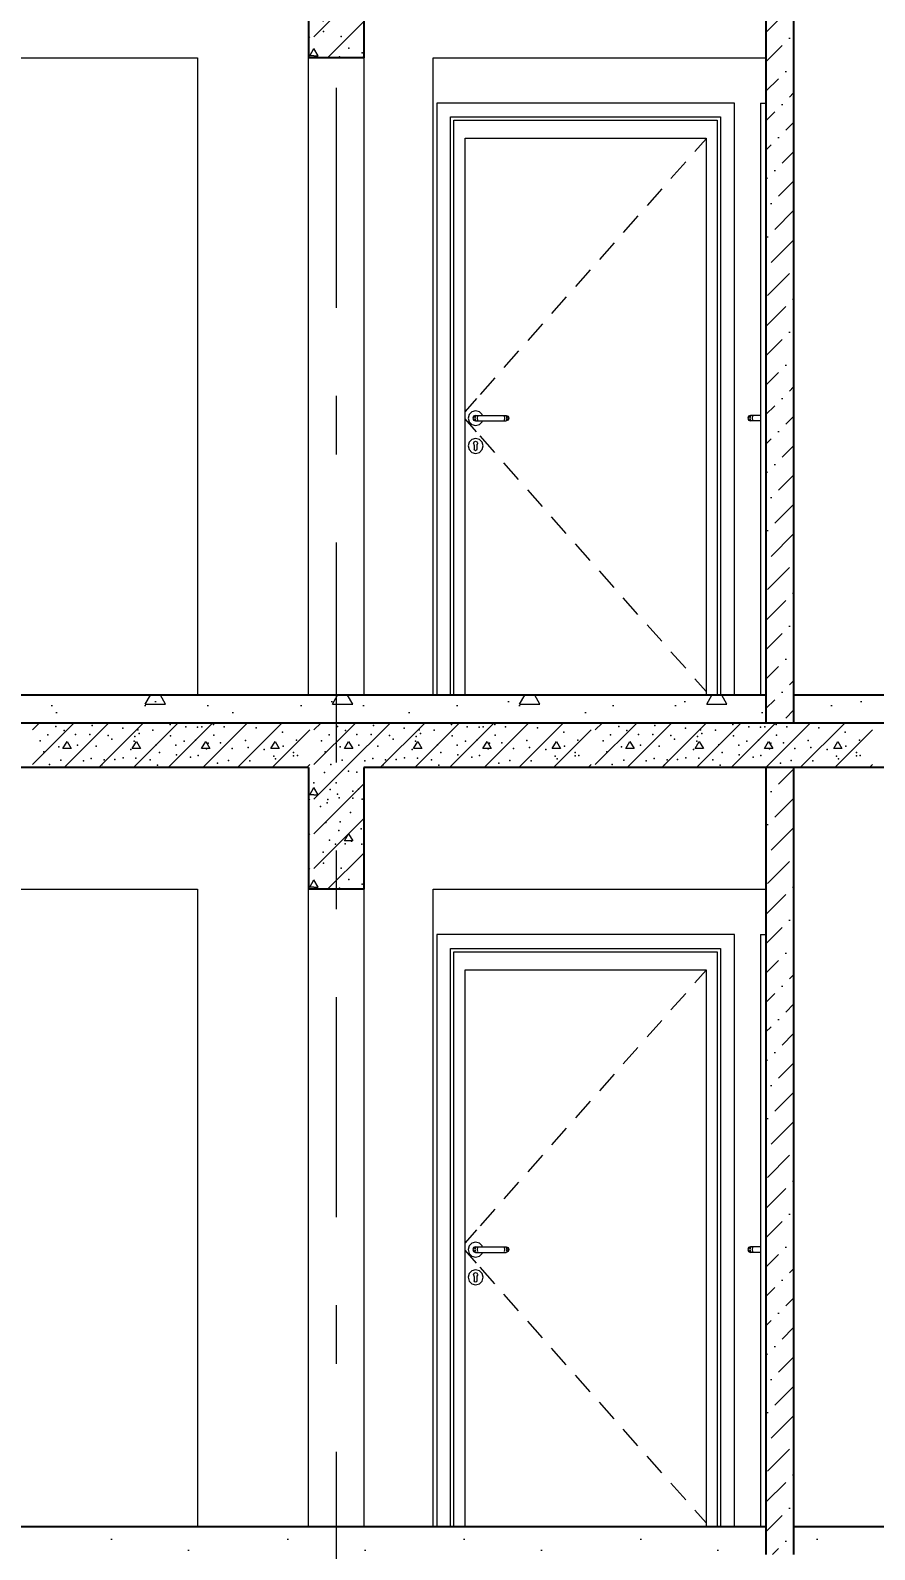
# Model space of a CAD drawing. Header units: millimetres. Extents: x 18162 to 7085488, y 72188 to 247925.
# Drawn here: x 4262510 to 4265555, y 125670 to 131152 of the extents above; entities that cross this region are included whole.
import ezdxf
from ezdxf.enums import TextEntityAlignment as Align

# ---------------------------------------------------------------- set-up
doc = ezdxf.new("R2010")
doc.units = ezdxf.units.MM
doc.header["$MEASUREMENT"] = 0
doc.linetypes.add('Double Dashed', pattern=[1093.611073, 529.166651, -211.666656, 141.111112, -211.666656])
for name, color, linetype in [('Archicad Doors', 7, 'Continuous'), ('Structural - Bearing', 7, 'Continuous'), ('Structural - Grid', 7, 'Continuous')]:
    doc.layers.add(name, color=color, linetype=linetype)
doc.styles.add('GENERATED_STYLE_3', font='', dxfattribs={"width": 0.8})
doc.styles.get('GENERATED_STYLE_3').set_extended_font_data('ISOCPEUR MON')
doc.dimstyles.new('GENERATED_STYLE__12', dxfattribs={"dimtxt": 330.000007, "dimasz": 171, "dimexe": 0.18, "dimexo": 150, "dimgap": 0, "dimtad": 1, "dimdec": 0, "dimzin": 0, "dimdsep": 46, "dimtxsty": 'GENERATED_STYLE_3', "dimblk": 'ARROWHEAD_2', "dimblk1": 'ARROWHEAD_2', "dimblk2": 'ARROWHEAD_2', "dimcen": 0.09, "dimclrd": 13, "dimclre": 13, "dimclrt": 13, "dimadec": 0, "dimazin": 0, "dimtfac": 1, "dimtdec": 4, "dimtmove": 0, "dimatfit": 3, "dimfxl": 1, "dimtolj": 1, "dimtzin": 0, "dimarcsym": 0})
pattern_1 = [(45, (4294986.58, 104752.7), (-106.066, 106.066), [112.5, -37.5, 0, -37.5]), (45, (4294999.84, 104872.03), (-106.066, 106.066), [112.5, -37.5, 0, -37.5])]
pattern_2 = [(0, (4294986.6, 104752.7), (0, 1169.134), [73.125, -601.875]), (0, (4295324.1, 105337.3), (0, 1169.134), [73.125, -601.875]), (60, (4294986.6, 104752.7), (-1012.5, 584.567), [73.125, -601.875]), (60, (4295661.6, 104752.7), (-1012.5, 584.567), [73.125, -601.875]), (120, (4295059.7, 104752.7), (1012.5, 584.567), [73.125, -601.875]), (120, (4295734.7, 104752.7), (1012.5, 584.567), [73.125, -601.875]), (0, (4294986.58, 104865.2), (0, 225), [0, -225, 0, -337.5]), (45, (4295099.08, 104865.2), (-159.099, 159.099), [0, -168.75, 0, -281.25])]

# ---------------------------------------------------------------- blocks, each defined once
blk = doc.blocks.new('*X1347', base_point=(4294986.6, 104752.7))
at = {"layer": 'Structural - Bearing', "color": 7, "linetype": 'Continuous', "lineweight": 9}
for p, q in [((4262517.7, 128628.1), (4262542.3, 128652.7)), ((4262517.7, 128503.1), (4262667.3, 128652.7)), ((4262632.3, 128492.7), (4262792.3, 128652.7)), ((4262757.3, 128492.7), (4262917.3, 128652.7)), ((4262882.3, 128492.7), (4263042.3, 128652.7)), ((4263007.3, 128492.7), (4263167.3, 128652.7)), ((4263132.3, 128492.7), (4263292.3, 128652.7)), ((4263257.3, 128492.7), (4263417.3, 128652.7)), ((4263382.3, 128492.7), (4263517.7, 128628.1)), ((4263532.8, 128628.1), (4263557.4, 128652.7)), ((4263532.8, 128503.1), (4263682.4, 128652.7)), ((4263647.4, 128492.7), (4263807.4, 128652.7)), ((4263772.4, 128492.7), (4263932.4, 128652.7)), ((4263897.4, 128492.7), (4264057.4, 128652.7)), ((4264022.4, 128492.7), (4264182.4, 128652.7)), ((4264147.4, 128492.7), (4264307.4, 128652.7)), ((4264272.4, 128492.7), (4264432.4, 128652.7)), ((4264397.4, 128492.7), (4264532.8, 128628.1)), ((4264547.9, 128628.1), (4264572.5, 128652.7)), ((4264547.9, 128503.1), (4264697.5, 128652.7)), ((4264662.5, 128492.7), (4264822.5, 128652.7)), ((4264787.5, 128492.7), (4264947.5, 128652.7)), ((4264912.5, 128492.7), (4265072.5, 128652.7)), ((4265037.5, 128492.7), (4265197.5, 128652.7)), ((4265162.5, 128492.7), (4265322.5, 128652.7)), ((4265287.5, 128492.7), (4265447.5, 128652.7)), ((4265412.5, 128492.7), (4265547.9, 128628.1)), ((4262627.5, 128560.4), (4262642.7, 128586.4)), ((4262657.6, 128560.4), (4262627.5, 128560.4)), ((4262642.7, 128586.4), (4262657.6, 128560.4)), ((4262877.5, 128560.4), (4262892.7, 128586.4)), ((4262907.6, 128560.4), (4262877.5, 128560.4)), ((4262892.7, 128586.4), (4262907.6, 128560.4)), ((4263127.5, 128560.4), (4263142.7, 128586.4)), ((4263157.6, 128560.4), (4263127.5, 128560.4)), ((4263142.7, 128586.4), (4263157.6, 128560.4)), ((4263377.5, 128560.4), (4263392.7, 128586.4)), ((4263407.6, 128560.4), (4263377.5, 128560.4)), ((4263392.7, 128586.4), (4263407.6, 128560.4)), ((4263642.7, 128560.4), (4263657.8, 128586.4)), ((4263672.7, 128560.4), (4263642.7, 128560.4)), ((4263657.8, 128586.4), (4263672.7, 128560.4)), ((4263892.7, 128560.4), (4263907.8, 128586.4)), ((4263922.7, 128560.4), (4263892.7, 128560.4)), ((4263907.8, 128586.4), (4263922.7, 128560.4)), ((4264142.7, 128560.4), (4264157.8, 128586.4)), ((4264172.7, 128560.4), (4264142.7, 128560.4)), ((4264157.8, 128586.4), (4264172.7, 128560.4)), ((4264392.7, 128560.4), (4264407.8, 128586.4)), ((4264422.7, 128560.4), (4264392.7, 128560.4)), ((4264407.8, 128586.4), (4264422.7, 128560.4)), ((4264657.8, 128560.4), (4264672.9, 128586.4)), ((4264687.8, 128560.4), (4264657.8, 128560.4)), ((4264672.9, 128586.4), (4264687.8, 128560.4)), ((4264907.8, 128560.4), (4264922.9, 128586.4)), ((4264937.8, 128560.4), (4264907.8, 128560.4)), ((4264922.9, 128586.4), (4264937.8, 128560.4)), ((4265157.8, 128560.4), (4265172.9, 128586.4)), ((4265187.8, 128560.4), (4265157.8, 128560.4)), ((4265172.9, 128586.4), (4265187.8, 128560.4)), ((4265407.8, 128560.4), (4265422.9, 128586.4)), ((4265437.8, 128560.4), (4265407.8, 128560.4)), ((4265422.9, 128586.4), (4265437.8, 128560.4)), ((4263507.3, 128492.7), (4263517.7, 128503.1)), ((4264522.4, 128492.7), (4264532.8, 128503.1)), ((4265537.5, 128492.7), (4265547.9, 128503.1))]:
    blk.add_line(p, q, dxfattribs=at)
for p in [(4262572.8, 128610.2), (4262602.4, 128640.3), (4262631.6, 128625.8), (4262673.1, 128611.6), (4262724.8, 128611.3), (4262732.4, 128644.1), (4262790.5, 128607.4), (4262843.2, 128633.8), (4262886.3, 128603.9), (4262897.1, 128628.6), (4262902.2, 128615.1), (4262951.2, 128627.1), (4263014.4, 128647.1), (4263016.1, 128607), (4263071.1, 128639), (4263113.5, 128637.9), (4263128.9, 128639.4), (4263170.6, 128647.2), (4263171.4, 128608.6), (4263208.9, 128639), (4263324.4, 128634.8), (4263419.4, 128619.4), (4263587.9, 128610.2), (4263617.5, 128640.3), (4263646.7, 128625.8), (4263688.2, 128611.6), (4263739.9, 128611.3), (4263747.6, 128644.1), (4263805.6, 128607.4), (4263858.3, 128633.8), (4263901.4, 128603.9), (4263912.2, 128628.6), (4263917.3, 128615.1), (4263966.3, 128627.1), (4264029.5, 128647.1), (4264031.2, 128607), (4264086.2, 128639), (4264128.6, 128637.9), (4264144, 128639.4), (4264185.8, 128647.2), (4264186.5, 128608.6), (4264224, 128639), (4264339.5, 128634.8), (4264434.6, 128619.4), (4264603, 128610.2), (4264632.6, 128640.3), (4264661.8, 128625.8), (4264703.3, 128611.6), (4264755, 128611.3), (4264762.7, 128644.1), (4264820.7, 128607.4), (4264873.4, 128633.8), (4264916.6, 128603.9), (4264927.4, 128628.6), (4264932.4, 128615.1), (4264981.5, 128627.1), (4265044.6, 128647.1), (4265046.4, 128607), (4265101.4, 128639), (4265143.7, 128637.9), (4265159.2, 128639.4), (4265200.9, 128647.2), (4265201.6, 128608.6), (4265239.2, 128639), (4265354.6, 128634.8), (4265449.7, 128619.4), (4262545.7, 128588.8), (4262558.7, 128548.3), (4262612.7, 128566.9), (4262680.3, 128572.7), (4262747.9, 128569.4), (4262803.4, 128593.9), (4262872.4, 128557.5), (4262884.4, 128587.5), (4262963.6, 128574), (4262975.8, 128546.3), (4263035.1, 128573.3), (4263064.7, 128587.5), (4263105.9, 128591.3), (4263145.8, 128559.1), (4263151, 128579.7), (4263196.1, 128581.6), (4263237.7, 128560.4), (4263286, 128589.4), (4263295.7, 128564.7), (4263354, 128557.4), (4263421.4, 128569.4), (4263459.6, 128546.7), (4263470.3, 128591.3), (4263560.8, 128588.8), (4263573.8, 128548.3), (4263627.8, 128566.9), (4263695.4, 128572.7), (4263763, 128569.4), (4263818.5, 128593.9), (4263887.5, 128557.5), (4263899.5, 128587.5), (4263978.7, 128574), (4263991, 128546.3), (4264050.2, 128573.3), (4264079.8, 128587.5), (4264121, 128591.3), (4264160.9, 128559.1), (4264166.1, 128579.7), (4264211.2, 128581.6), (4264252.9, 128560.4), (4264301.2, 128589.4), (4264310.8, 128564.7), (4264369.1, 128557.4), (4264436.5, 128569.4), (4264474.7, 128546.7), (4264485.5, 128591.3), (4264576, 128588.8), (4264589, 128548.3), (4264642.9, 128566.9), (4264710.5, 128572.7), (4264778.1, 128569.4), (4264833.6, 128593.9), (4264902.7, 128557.5), (4264914.7, 128587.5), (4264993.8, 128574), (4265006.1, 128546.3), (4265065.3, 128573.3), (4265094.9, 128587.5), (4265136.2, 128591.3), (4265176.1, 128559.1), (4265181.2, 128579.7), (4265226.4, 128581.6), (4265268, 128560.4), (4265316.3, 128589.4), (4265325.9, 128564.7), (4265384.3, 128557.4), (4265451.6, 128569.4), (4265489.9, 128546.7), (4265500.6, 128591.3), (4262578.8, 128503.5), (4262620.2, 128518.9), (4262701.1, 128516.3), (4262729.9, 128524.4), (4262767.3, 128501.9), (4262776.6, 128520.5), (4262814.4, 128521.4), (4262844.5, 128526.9), (4262890.8, 128525.7), (4262941.9, 128520.2), (4262968.5, 128500.7), (4263036.8, 128538.2), (4263087.5, 128529.3), (4263115.1, 128535.4), (4263185.3, 128507.3), (4263224.7, 128517.4), (4263302, 128515.8), (4263387.9, 128532.7), (4263394.7, 128523.5), (4263459.8, 128534.9), (4263473.5, 128535.9), (4263593.9, 128503.5), (4263635.3, 128518.9), (4263716.2, 128516.3), (4263745, 128524.4), (4263782.4, 128501.9), (4263791.7, 128520.5), (4263829.6, 128521.4), (4263859.6, 128526.9), (4263906, 128525.7), (4263957, 128520.2), (4263983.6, 128500.7), (4264051.9, 128538.2), (4264102.6, 128529.3), (4264130.2, 128535.4), (4264200.4, 128507.3), (4264239.9, 128517.4), (4264317.1, 128515.8), (4264403, 128532.7), (4264409.8, 128523.5), (4264474.9, 128534.9), (4264488.7, 128535.9), (4264609, 128503.5), (4264650.5, 128518.9), (4264731.4, 128516.3), (4264760.1, 128524.4), (4264797.6, 128501.9), (4264806.8, 128520.5), (4264844.7, 128521.4), (4264874.7, 128526.9), (4264921.1, 128525.7), (4264972.2, 128520.2), (4264998.8, 128500.7), (4265067, 128538.2), (4265117.7, 128529.3), (4265145.4, 128535.4), (4265215.6, 128507.3), (4265255, 128517.4), (4265332.2, 128515.8), (4265418.1, 128532.7), (4265425, 128523.5), (4265490, 128534.9), (4265503.8, 128535.9)]:
    blk.add_point(p, dxfattribs=at)
blk = doc.blocks.new('*X1461', base_point=(4294986.6, 104752.7))
at = {"layer": 'Structural - Bearing', "color": 7, "linetype": 'Continuous', "lineweight": 9}
for p, q in [((4263532.8, 128378.1), (4263647.4, 128492.7)), ((4263517.7, 128393.8), (4263532.8, 128419.8)), ((4263532.8, 128393.7), (4263517.7, 128393.8)), ((4263532.8, 128253.1), (4263713.1, 128433.4)), ((4263547.9, 128393.8), (4263532.8, 128419.8)), ((4263532.8, 128393.7), (4263547.9, 128393.8)), ((4263513.1, 128373.5), (4263517.7, 128378.1)), ((4263532.8, 128128.1), (4263713.1, 128308.4)), ((4263513.1, 128248.5), (4263517.7, 128253.1)), ((4263642.7, 128227.1), (4263657.8, 128253.1)), ((4263672.7, 128227.1), (4263642.7, 128227.1)), ((4263657.8, 128253.1), (4263672.7, 128227.1)), ((4263582.4, 128052.7), (4263713.1, 128183.4)), ((4263513.1, 128123.5), (4263517.7, 128128.1)), ((4263517.7, 128060.4), (4263532.8, 128086.4)), ((4263532.8, 128060.4), (4263517.7, 128060.4)), ((4263547.9, 128060.4), (4263532.8, 128086.4)), ((4263532.8, 128060.4), (4263547.9, 128060.4)), ((4263707.4, 128052.7), (4263713.1, 128058.4))]:
    blk.add_line(p, q, dxfattribs=at)
for p in [(4263532.8, 128436.8), (4263571.3, 128474.1), (4263613.6, 128436.8), (4263657.3, 128478.7), (4263687.9, 128475.1), (4263591.7, 128412.3), (4263617.5, 128395.6), (4263623.9, 128382.7), (4263673.8, 128406.8), (4263673.8, 128381.1), (4263694.1, 128414.3), (4263557, 128351.8), (4263580.9, 128365.1), (4263583.1, 128376.7), (4263665, 128330.4), (4263706.7, 128378.3), (4263575.4, 128293.3), (4263627.8, 128296.4), (4263589.3, 128230.5), (4263623.3, 128265.5), (4263645.8, 128216.6), (4263669, 128226.9), (4263703.8, 128270.7), (4263566.1, 128186.7), (4263610.6, 128216.2), (4263705.2, 128216), (4263568, 128147.2), (4263631, 128129.5), (4263624.8, 128056.9), (4263658.8, 128087.8), (4263707.2, 128070.7)]:
    blk.add_point(p, dxfattribs=at)
blk = doc.blocks.new('*X1462', base_point=(4294986.6, 104752.7))
at = {"layer": 'Structural - Bearing', "color": 7, "linetype": 'Continuous', "lineweight": 9}
for p, q in [((4263532.8, 131378.1), (4263647.4, 131492.7)), ((4263517.7, 131393.8), (4263532.8, 131419.8)), ((4263532.8, 131253.1), (4263713.1, 131433.4)), ((4263547.9, 131393.8), (4263532.8, 131419.8)), ((4263513.1, 131373.6), (4263517.7, 131378.1)), ((4263532.8, 131393.8), (4263517.7, 131393.8)), ((4263532.8, 131393.8), (4263547.9, 131393.8)), ((4263532.8, 131128.1), (4263713.1, 131308.4)), ((4263513.1, 131248.6), (4263517.7, 131253.1)), ((4263642.7, 131227.1), (4263657.8, 131253.1)), ((4263657.8, 131253.1), (4263672.7, 131227.1)), ((4263582.4, 131052.7), (4263713.1, 131183.4)), ((4263672.7, 131227.1), (4263642.7, 131227.1)), ((4263513.1, 131123.6), (4263517.7, 131128.1)), ((4263517.7, 131060.5), (4263532.8, 131086.5)), ((4263547.9, 131060.5), (4263532.8, 131086.5)), ((4263532.8, 131060.5), (4263517.7, 131060.5)), ((4263532.8, 131060.5), (4263547.9, 131060.5)), ((4263707.4, 131052.7), (4263713.1, 131058.4))]:
    blk.add_line(p, q, dxfattribs=at)
for p in [(4263571.3, 131474.1), (4263657.3, 131478.8), (4263687.9, 131475.1), (4263532.8, 131436.8), (4263591.7, 131412.4), (4263613.6, 131436.8), (4263673.8, 131406.8), (4263694.1, 131414.4), (4263557, 131351.9), (4263580.9, 131365.2), (4263583.1, 131376.8), (4263617.5, 131395.6), (4263623.9, 131382.8), (4263673.8, 131381.2), (4263706.7, 131378.3), (4263575.4, 131293.3), (4263627.8, 131296.5), (4263665, 131330.4), (4263623.3, 131265.5), (4263703.8, 131270.7), (4263566.1, 131186.7), (4263589.3, 131230.6), (4263610.6, 131216.3), (4263645.8, 131216.6), (4263669, 131226.9), (4263705.2, 131216.1), (4263568, 131147.3), (4263631, 131129.5), (4263658.8, 131087.8), (4263707.2, 131070.8), (4263624.8, 131056.9)]:
    blk.add_point(p, dxfattribs=at)
blk = doc.blocks.new('Standard grid marker[365]_3', base_point=(4263613.1, 164752.7))
at = {"layer": 'Structural - Grid', "color": 13, "linetype": 'Double Dashed', "lineweight": 13, "ltscale": 1.5}
blk.add_line((4263613.1, 163752.7), (4263613.1, 97752.7), dxfattribs=at)
at = {"layer": 'Structural - Grid', "color": 13, "lineweight": 13, "style": 'GENERATED_STYLE_3'}
blk.add_attdef('AC_MarkerText_1', text='', height=375, rotation=360, dxfattribs=at).set_placement((4263613.1, 96490.2), align=Align.TOP_CENTER)
blk = doc.blocks.new('*D1662', base_point=(4294986.6, 104752.7))
at = {"color": 12, "linetype": 'Continuous', "lineweight": 35}
for p, q in [((4268368, 125817.7), (4268593, 125687.8)), ((4268368, 125557.7), (4268593, 125427.8))]:
    blk.add_line(p, q, dxfattribs=at)
at = {"color": 13, "linetype": 'Continuous', "lineweight": 13}
for p, q in [((4268649.2, 125752.7), (4268311.7, 125752.7)), ((4268480.5, 125492.7), (4268480.5, 125752.7)), ((4268649.2, 125492.7), (4268311.7, 125492.7))]:
    blk.add_line(p, q, dxfattribs=at)
blk = doc.blocks.new('ARROWHEAD_2')
at = {"color": 0, "linetype": 'Continuous', "lineweight": 0}
for p, q in [((-0.378, -0.655), (0.378, 0.655)), ((0, 0), (-1, 0))]:
    blk.add_line(p, q, dxfattribs=at)
blk = doc.blocks.new('*D1663', base_point=(4294986.6, 104752.7))
at = {"color": 12, "linetype": 'Continuous', "lineweight": 35}
for p, q in [((4268368, 128557.7), (4268593, 128427.8)), ((4268368, 125817.7), (4268593, 125687.8))]:
    blk.add_line(p, q, dxfattribs=at)
at = {"color": 13, "linetype": 'Continuous', "lineweight": 13}
for p, q in [((4268649.2, 128492.7), (4268311.7, 128492.7)), ((4268480.5, 125752.7), (4268480.5, 128492.7)), ((4268649.2, 125752.7), (4268311.7, 125752.7))]:
    blk.add_line(p, q, dxfattribs=at)
at = {"color": 13, "lineweight": 13, "char_height": 330, "attachment_point": 7, "rotation": 90, "style": 'GENERATED_STYLE_3'}
for s, insert in [('\\A1;{\\pql;\\fISOCPEUR MON|b0|i0|c0|p0;\\W0.800000;260}', (4268510.3, 127874.4)), ('\\A1;{\\pql;\\fISOCPEUR MON|b0|i0|c0|p0;\\W0.800000;2,740}', (4268576.1, 126417.9))]:
    blk.add_mtext(s, dxfattribs=dict(at, insert=insert))
blk = doc.blocks.new('*D1664', base_point=(4294986.6, 104752.7))
at = {"color": 12, "linetype": 'Continuous', "lineweight": 35}
for p, q in [((4268368, 128817.7), (4268593, 128687.8)), ((4268368, 128557.7), (4268593, 128427.8))]:
    blk.add_line(p, q, dxfattribs=at)
at = {"color": 13, "linetype": 'Continuous', "lineweight": 13}
for p, q in [((4268649.2, 128752.7), (4268311.7, 128752.7)), ((4268480.5, 128492.7), (4268480.5, 128752.7)), ((4268649.2, 128492.7), (4268311.7, 128492.7))]:
    blk.add_line(p, q, dxfattribs=at)
blk = doc.blocks.new('*D1665', base_point=(4294986.6, 104752.7))
at = {"color": 12, "linetype": 'Continuous', "lineweight": 35}
for p, q in [((4268368, 131557.7), (4268593, 131427.8)), ((4268368, 128817.7), (4268593, 128687.8))]:
    blk.add_line(p, q, dxfattribs=at)
at = {"color": 13, "linetype": 'Continuous', "lineweight": 13}
for p, q in [((4268649.2, 131492.7), (4268311.7, 131492.7)), ((4268480.5, 128752.7), (4268480.5, 131492.7)), ((4268649.2, 128752.7), (4268311.7, 128752.7))]:
    blk.add_line(p, q, dxfattribs=at)
at = {"color": 13, "lineweight": 13, "char_height": 330, "attachment_point": 7, "rotation": 90, "style": 'GENERATED_STYLE_3'}
for s, insert in [('\\A1;{\\pql;\\fISOCPEUR MON|b0|i0|c0|p0;\\W0.800000;260}', (4268510.3, 130874.4)), ('\\A1;{\\pql;\\fISOCPEUR MON|b0|i0|c0|p0;\\W0.800000;2,740}', (4268576.1, 129417.9))]:
    blk.add_mtext(s, dxfattribs=dict(at, insert=insert))
blk = doc.blocks.new('*D1706', base_point=(4294986.6, 104752.7))
at = {"color": 12, "linetype": 'Continuous', "lineweight": 35}
for p, q in [((4271333.2, 125117.7), (4271558.2, 124987.8)), ((4271333.2, 122817.7), (4271558.2, 122687.8))]:
    blk.add_line(p, q, dxfattribs=at)
at = {"color": 13, "linetype": 'Continuous', "lineweight": 13}
for p, q in [((4271614.4, 125052.7), (4270763.1, 125052.7)), ((4271445.7, 122752.7), (4271445.7, 125052.7)), ((4271614.4, 122752.7), (4271276.9, 122752.7))]:
    blk.add_line(p, q, dxfattribs=at)
at = {"color": 13, "lineweight": 13, "char_height": 330, "attachment_point": 7, "rotation": 90, "style": 'GENERATED_STYLE_3'}
for s, insert in [('\\A1;{\\pql;\\fISOCPEUR MON|b0|i0|c0|p0;\\W0.800000;440}', (4271096, 124969.7)), ('\\A1;{\\pql;\\fISOCPEUR MON|b0|i0|c0|p0;\\W0.800000;2,300}', (4271541.3, 123764.4)), ('\\A1;{\\pql;\\fISOCPEUR MON|b0|i0|c0|p0;\\W0.800000;260}', (4271475.5, 122817.7))]:
    blk.add_mtext(s, dxfattribs=dict(at, insert=insert))
blk = doc.blocks.new('*D1708', base_point=(4294986.6, 104752.7))
at = {"color": 12, "linetype": 'Continuous', "lineweight": 35}
for p, q in [((4271333.2, 125817.7), (4271558.2, 125687.8)), ((4271333.2, 125557.7), (4271558.2, 125427.8))]:
    blk.add_line(p, q, dxfattribs=at)
at = {"color": 13, "linetype": 'Continuous', "lineweight": 13}
for p, q in [((4271614.4, 125752.7), (4271276.9, 125752.7)), ((4271445.7, 125492.7), (4271445.7, 125752.7)), ((4271614.4, 125492.7), (4271276.9, 125492.7))]:
    blk.add_line(p, q, dxfattribs=at)
blk = doc.blocks.new('*D1709', base_point=(4294986.6, 104752.7))
at = {"color": 12, "linetype": 'Continuous', "lineweight": 35}
for p, q in [((4271333.2, 128117.7), (4271558.2, 127987.8)), ((4271333.2, 125817.7), (4271558.2, 125687.8))]:
    blk.add_line(p, q, dxfattribs=at)
at = {"color": 13, "linetype": 'Continuous', "lineweight": 13}
for p, q in [((4271614.4, 128052.7), (4270763.1, 128052.7)), ((4271445.7, 125752.7), (4271445.7, 128052.7)), ((4271614.4, 125752.7), (4271276.9, 125752.7))]:
    blk.add_line(p, q, dxfattribs=at)
at = {"color": 13, "lineweight": 13, "char_height": 330, "attachment_point": 7, "rotation": 90, "style": 'GENERATED_STYLE_3'}
for s, insert in [('\\A1;{\\pql;\\fISOCPEUR MON|b0|i0|c0|p0;\\W0.800000;440}', (4271096, 127969.7)), ('\\A1;{\\pql;\\fISOCPEUR MON|b0|i0|c0|p0;\\W0.800000;2,300}', (4271541.3, 126764.4)), ('\\A1;{\\pql;\\fISOCPEUR MON|b0|i0|c0|p0;\\W0.800000;260}', (4271475.5, 125817.7))]:
    blk.add_mtext(s, dxfattribs=dict(at, insert=insert))
blk = doc.blocks.new('*D1710', base_point=(4294986.6, 104752.7))
at = {"color": 12, "linetype": 'Continuous', "lineweight": 35}
for p, q in [((4271333.2, 128557.7), (4271558.2, 128427.8)), ((4271333.2, 128117.7), (4271558.2, 127987.8))]:
    blk.add_line(p, q, dxfattribs=at)
at = {"color": 13, "linetype": 'Continuous', "lineweight": 13}
for p, q in [((4271614.4, 128492.7), (4271276.9, 128492.7)), ((4271445.7, 128052.7), (4271445.7, 128492.7)), ((4271614.4, 128052.7), (4270763.1, 128052.7))]:
    blk.add_line(p, q, dxfattribs=at)
blk = doc.blocks.new('*D1711', base_point=(4294986.6, 104752.7))
at = {"color": 12, "linetype": 'Continuous', "lineweight": 35}
for p, q in [((4271333.2, 128817.7), (4271558.2, 128687.8)), ((4271333.2, 128557.7), (4271558.2, 128427.8))]:
    blk.add_line(p, q, dxfattribs=at)
at = {"color": 13, "linetype": 'Continuous', "lineweight": 13}
for p, q in [((4271614.4, 128752.7), (4271276.9, 128752.7)), ((4271445.7, 128492.7), (4271445.7, 128752.7)), ((4271614.4, 128492.7), (4271276.9, 128492.7))]:
    blk.add_line(p, q, dxfattribs=at)
blk = doc.blocks.new('*D1712', base_point=(4294986.6, 104752.7))
at = {"color": 12, "linetype": 'Continuous', "lineweight": 35}
for p, q in [((4271333.2, 131117.7), (4271558.2, 130987.8)), ((4271333.2, 128817.7), (4271558.2, 128687.8))]:
    blk.add_line(p, q, dxfattribs=at)
at = {"color": 13, "linetype": 'Continuous', "lineweight": 13}
for p, q in [((4271614.4, 131052.7), (4270763.1, 131052.7)), ((4271445.7, 128752.7), (4271445.7, 131052.7)), ((4271614.4, 128752.7), (4271276.9, 128752.7))]:
    blk.add_line(p, q, dxfattribs=at)
at = {"color": 13, "lineweight": 13, "char_height": 330, "attachment_point": 7, "rotation": 90, "style": 'GENERATED_STYLE_3'}
for s, insert in [('\\A1;{\\pql;\\fISOCPEUR MON|b0|i0|c0|p0;\\W0.800000;440}', (4271096, 130969.7)), ('\\A1;{\\pql;\\fISOCPEUR MON|b0|i0|c0|p0;\\W0.800000;2,300}', (4271541.3, 129764.4)), ('\\A1;{\\pql;\\fISOCPEUR MON|b0|i0|c0|p0;\\W0.800000;260}', (4271475.5, 128817.7))]:
    blk.add_mtext(s, dxfattribs=dict(at, insert=insert))
blk = doc.blocks.new('*D1713', base_point=(4294986.6, 104752.7))
at = {"color": 12, "linetype": 'Continuous', "lineweight": 35}
for p, q in [((4271333.2, 131557.7), (4271558.2, 131427.8)), ((4271333.2, 131117.7), (4271558.2, 130987.8))]:
    blk.add_line(p, q, dxfattribs=at)
at = {"color": 13, "linetype": 'Continuous', "lineweight": 13}
for p, q in [((4271614.4, 131492.7), (4271276.9, 131492.7)), ((4271445.7, 131052.7), (4271445.7, 131492.7)), ((4271614.4, 131052.7), (4270763.1, 131052.7))]:
    blk.add_line(p, q, dxfattribs=at)

msp = doc.modelspace()

# ---------------------------------------------------------------- hatches: boundary and pattern name
at = {"layer": 'Structural - Bearing', "linetype": 'Continuous', "lineweight": 9}
h = msp.add_hatch(dxfattribs=at)
h.set_pattern_fill('Dot___Dashed_0003', style=0, pattern_type=2)
h.set_pattern_definition(pattern_1)
h.paths.add_polyline_path([(4265263.1, 131492.7), (4265163.1, 131492.7), (4265163.1, 128652.7), (4265263.1, 128652.7)])
h = msp.add_hatch(dxfattribs=at)
h.set_pattern_fill('Lightweight_Concrete_0003', style=0, pattern_type=2)
h.set_pattern_definition(pattern_2)
h.paths.add_polyline_path([(4259913.1, 128752.7), (4259913.1, 128652.7), (4265163.1, 128652.7), (4265163.1, 128752.7)])
h = msp.add_hatch(dxfattribs=at)
h.set_pattern_fill('Lightweight_Concrete_0003', style=0, pattern_type=2)
h.set_pattern_definition(pattern_2)
h.paths.add_polyline_path([(4265263.1, 128752.7), (4265263.1, 128652.7), (4267513.1, 128652.7), (4267513.1, 128752.7)])
h = msp.add_hatch(dxfattribs=at)
h.set_pattern_fill('Dot___Dashed_0003', style=0, pattern_type=2)
h.set_pattern_definition(pattern_1)
h.paths.add_polyline_path([(4265263.1, 128492.7), (4265163.1, 128492.7), (4265163.1, 125652.7), (4265263.1, 125652.7)])
h = msp.add_hatch(dxfattribs=at)
h.set_pattern_fill('Lightweight_Concrete_0003', style=0, pattern_type=2)
h.set_pattern_definition(pattern_2)
h.paths.add_polyline_path([(4259913.1, 125752.7), (4259913.1, 125652.7), (4265163.1, 125652.7), (4265163.1, 125752.7)])
h = msp.add_hatch(dxfattribs=at)
h.set_pattern_fill('Lightweight_Concrete_0003', style=0, pattern_type=2)
h.set_pattern_definition(pattern_2)
h.paths.add_polyline_path([(4265263.1, 125752.7), (4265263.1, 125652.7), (4267513.1, 125652.7), (4267513.1, 125752.7)])

# ---------------------------------------------------------------- linework, layer by layer
at = {"layer": 'Archicad Doors', "color": 7, "linetype": 'Continuous', "lineweight": 9}
for p, q in [((4260413.3, 131052.7), (4263113.3, 131052.7)), ((4263113.3, 131052.7), (4263113.3, 128752.7)), ((4263513.1, 128752.7), (4263513.1, 131052.7)), ((4263713.1, 131052.7), (4263713.1, 128752.7)), ((4263963.1, 128752.7), (4263963.1, 131052.7)), ((4263963.1, 131052.7), (4265163.1, 131052.7)), ((4263976.1, 130889.7), (4263976.1, 128752.7)), ((4265050.1, 130889.7), (4263976.1, 130889.7)), ((4265050.1, 128752.7), (4265050.1, 130889.7)), ((4265144.1, 130889.7), (4265144.1, 128752.7)), ((4265144.1, 130889.7), (4265163.1, 130889.7)), ((4264026.1, 128752.7), (4264026.1, 130839.7)), ((4264026.1, 130839.7), (4265000.1, 130839.7)), ((4264038.1, 128752.7), (4264038.1, 130827.7)), ((4264038.1, 130827.7), (4264988.1, 130827.7)), ((4264988.1, 130827.7), (4264988.1, 128752.7)), ((4265000.1, 130839.7), (4265000.1, 128752.7)), ((4264078.1, 128752.7), (4264078.1, 130762.7)), ((4264078.1, 130762.7), (4264948.1, 130762.7)), ((4264948.1, 130761.1), (4264907.1, 130714.8)), ((4264948.1, 130762.7), (4264948.1, 128752.7)), ((4264874, 130677.3), (4264821, 130617.4)), ((4264787.9, 130579.9), (4264734.9, 130520)), ((4264701.7, 130482.5), (4264648.8, 130422.6)), ((4264615.6, 130385.2), (4264562.6, 130325.2)), ((4264529.5, 130287.8), (4264476.5, 130227.8)), ((4264443.4, 130190.4), (4264390.4, 130130.5)), ((4264357.3, 130093), (4264304.3, 130033.1)), ((4264271.2, 129995.6), (4264218.2, 129935.7)), ((4264185.1, 129898.2), (4264132.1, 129838.3)), ((4264119.1, 129823.6), (4264078.1, 129777.3)), ((4264092.7, 129766.2), (4264089.1, 129752.7)), ((4264089.1, 129752.7), (4264092.7, 129739.2)), ((4264102.6, 129776.1), (4264092.7, 129766.2)), ((4264116.1, 129779.7), (4264102.6, 129776.1)), ((4264109, 129759.8), (4264106.1, 129752.7)), ((4264106.1, 129752.7), (4264109, 129745.6)), ((4264110.6, 129759.8), (4264107.8, 129752.7)), ((4264107.8, 129752.7), (4264110.6, 129745.6)), ((4264116.1, 129762.7), (4264109, 129759.8)), ((4264115.4, 129759.8), (4264113.3, 129752.7)), ((4264113.3, 129752.7), (4264115.4, 129745.6)), ((4264129.6, 129776.1), (4264116.1, 129779.7)), ((4264116.1, 129762.7), (4264117.2, 129762.7)), ((4264117.2, 129762.7), (4264120.5, 129762.7)), ((4264120.5, 129762.7), (4264125.4, 129762.7)), ((4264122.6, 129759.8), (4264121.5, 129752.7)), ((4264121.5, 129752.7), (4264122.6, 129745.6)), ((4264125.4, 129762.7), (4264131.1, 129762.7)), ((4264139.5, 129766.2), (4264129.6, 129776.1)), ((4264131.1, 129762.7), (4264211.1, 129762.7)), ((4264140.4, 129762.7), (4264139.5, 129766.2)), ((4264211.1, 129762.7), (4264216.8, 129762.7)), ((4264216.8, 129762.7), (4264221.7, 129762.7)), ((4264219.6, 129759.8), (4264220.7, 129752.7)), ((4264220.7, 129752.7), (4264219.6, 129745.6)), ((4264221.7, 129762.7), (4264225, 129762.7)), ((4264225, 129762.7), (4264226.1, 129762.7)), ((4264226.1, 129762.7), (4264233.2, 129759.8)), ((4264226.8, 129759.8), (4264228.9, 129752.7)), ((4264228.9, 129752.7), (4264226.8, 129745.6)), ((4264231.6, 129759.8), (4264234.4, 129752.7)), ((4264234.4, 129752.7), (4264231.6, 129745.6)), ((4264233.2, 129759.8), (4264236.1, 129752.7)), ((4264236.1, 129752.7), (4264233.2, 129745.6)), ((4265101, 129759.8), (4265098.1, 129752.7)), ((4265098.1, 129752.7), (4265101, 129745.6)), ((4265102.6, 129759.8), (4265099.8, 129752.7)), ((4265099.8, 129752.7), (4265102.6, 129745.6)), ((4265108.1, 129762.7), (4265101, 129759.8)), ((4265107.4, 129759.8), (4265105.3, 129752.7)), ((4265105.3, 129752.7), (4265107.4, 129745.6)), ((4265109.2, 129762.7), (4265108.1, 129762.7)), ((4265112.5, 129762.7), (4265109.2, 129762.7)), ((4265117.4, 129762.7), (4265112.5, 129762.7)), ((4265114.6, 129759.8), (4265113.5, 129752.7)), ((4265113.5, 129752.7), (4265114.6, 129745.6)), ((4265123.1, 129762.7), (4265117.4, 129762.7)), ((4265144.1, 129762.7), (4265123.1, 129762.7)), ((4264119.1, 129703.8), (4264078.1, 129750.1)), ((4264092.7, 129739.2), (4264102.6, 129729.3)), ((4264102.6, 129729.3), (4264116.1, 129725.7)), ((4264109, 129745.6), (4264116.1, 129742.7)), ((4264116.1, 129742.7), (4264117.2, 129742.7)), ((4264116.1, 129725.7), (4264129.6, 129729.3)), ((4264117.2, 129742.7), (4264120.5, 129742.7)), ((4264120.5, 129742.7), (4264125.4, 129742.7)), ((4264125.4, 129742.7), (4264131.1, 129742.7)), ((4264129.6, 129729.3), (4264139.5, 129739.2)), ((4264131.1, 129742.7), (4264211.1, 129742.7)), ((4264139.5, 129739.2), (4264140.4, 129742.7)), ((4264211.1, 129742.7), (4264216.8, 129742.7)), ((4264216.8, 129742.7), (4264221.7, 129742.7)), ((4264221.7, 129742.7), (4264225, 129742.7)), ((4264225, 129742.7), (4264226.1, 129742.7)), ((4264233.2, 129745.6), (4264226.1, 129742.7)), ((4265101, 129745.6), (4265108.1, 129742.7)), ((4265109.2, 129742.7), (4265108.1, 129742.7)), ((4265112.5, 129742.7), (4265109.2, 129742.7)), ((4265117.4, 129742.7), (4265112.5, 129742.7)), ((4265123.1, 129742.7), (4265117.4, 129742.7)), ((4265144.1, 129742.7), (4265123.1, 129742.7)), ((4264092.7, 129666.2), (4264089.1, 129652.7)), ((4264089.1, 129652.7), (4264092.7, 129639.2)), ((4264102.6, 129676.1), (4264092.7, 129666.2)), ((4264116.1, 129679.7), (4264102.6, 129676.1)), ((4264109.4, 129664.3), (4264108.6, 129662.4)), ((4264111.1, 129657.1), (4264108.6, 129662.4)), ((4264109.4, 129664.3), (4264110.7, 129667.8)), ((4264110.7, 129667.8), (4264116.1, 129670.1)), ((4264111.1, 129655.6), (4264111.1, 129657.1)), ((4264111.1, 129655.6), (4264111.1, 129652.7)), ((4264111.1, 129652.7), (4264111.1, 129649.8)), ((4264111.1, 129649.8), (4264111.1, 129644)), ((4264111.1, 129644), (4264111.1, 129640.2)), ((4264129.6, 129676.1), (4264116.1, 129679.7)), ((4264116.1, 129670.1), (4264121.5, 129667.8)), ((4264123.6, 129662.4), (4264121.1, 129657.1)), ((4264121.1, 129657.1), (4264121.1, 129655.6)), ((4264121.1, 129655.6), (4264121.1, 129652.7)), ((4264121.1, 129652.7), (4264121.1, 129649.8)), ((4264121.1, 129649.8), (4264121.1, 129644)), ((4264121.1, 129644), (4264121.1, 129640.2)), ((4264122.8, 129664.3), (4264121.5, 129667.8)), ((4264122.8, 129664.3), (4264123.6, 129662.4)), ((4264139.5, 129666.2), (4264129.6, 129676.1)), ((4264185.1, 129629.2), (4264132.1, 129689.1)), ((4264143.1, 129652.7), (4264139.5, 129666.2)), ((4264139.5, 129639.2), (4264143.1, 129652.7)), ((4264092.7, 129639.2), (4264102.6, 129629.3)), ((4264102.6, 129629.3), (4264116.1, 129625.7)), ((4264112.6, 129636.7), (4264111.1, 129640.2)), ((4264116.1, 129635.2), (4264112.6, 129636.7)), ((4264119.6, 129636.7), (4264116.1, 129635.2)), ((4264116.1, 129625.7), (4264129.6, 129629.3)), ((4264121.1, 129640.2), (4264119.6, 129636.7)), ((4264129.6, 129629.3), (4264139.5, 129639.2)), ((4264271.2, 129531.8), (4264218.2, 129591.7)), ((4264357.3, 129434.4), (4264304.3, 129494.3)), ((4264443.4, 129337), (4264390.4, 129397)), ((4264529.5, 129239.6), (4264476.5, 129299.6)), ((4264615.6, 129142.2), (4264562.6, 129202.2)), ((4264701.7, 129044.9), (4264648.8, 129104.8)), ((4264787.9, 128947.5), (4264734.9, 129007.4)), ((4264874, 128850.1), (4264821, 128910)), ((4264948.1, 128766.3), (4264907.1, 128812.6)), ((4260413.3, 128052.7), (4263113.3, 128052.7)), ((4263113.3, 128052.7), (4263113.3, 125752.7)), ((4263513.1, 125752.7), (4263513.1, 128052.7)), ((4263713.1, 128052.7), (4263713.1, 125752.7)), ((4263963.1, 125752.7), (4263963.1, 128052.7)), ((4263963.1, 128052.7), (4265163.1, 128052.7)), ((4263976.1, 127889.7), (4263976.1, 125752.7)), ((4265050.1, 127889.7), (4263976.1, 127889.7)), ((4265050.1, 125752.7), (4265050.1, 127889.7)), ((4265144.1, 127889.7), (4265144.1, 125752.7)), ((4265144.1, 127889.7), (4265163.1, 127889.7)), ((4264026.1, 125752.7), (4264026.1, 127839.7)), ((4264026.1, 127839.7), (4265000.1, 127839.7)), ((4265000.1, 127839.7), (4265000.1, 125752.7)), ((4264038.1, 125752.7), (4264038.1, 127827.7)), ((4264038.1, 127827.7), (4264988.1, 127827.7)), ((4264988.1, 127827.7), (4264988.1, 125752.7)), ((4264078.1, 125752.7), (4264078.1, 127762.7)), ((4264078.1, 127762.7), (4264948.1, 127762.7)), ((4264948.1, 127761.1), (4264907.1, 127714.8)), ((4264948.1, 127762.7), (4264948.1, 125752.7)), ((4264874, 127677.3), (4264821, 127617.4)), ((4264787.9, 127579.9), (4264734.9, 127520)), ((4264701.7, 127482.5), (4264648.8, 127422.6)), ((4264615.6, 127385.2), (4264562.6, 127325.2)), ((4264529.5, 127287.8), (4264476.5, 127227.8)), ((4264443.4, 127190.4), (4264390.4, 127130.5)), ((4264357.3, 127093), (4264304.3, 127033.1)), ((4264271.2, 126995.6), (4264218.2, 126935.7)), ((4264185.1, 126898.2), (4264132.1, 126838.3)), ((4264119.1, 126823.6), (4264078.1, 126777.3)), ((4264119.1, 126703.8), (4264078.1, 126750.1)), ((4264092.7, 126766.2), (4264089.1, 126752.7)), ((4264089.1, 126752.7), (4264092.7, 126739.2)), ((4264102.6, 126776.1), (4264092.7, 126766.2)), ((4264092.7, 126739.2), (4264102.6, 126729.3)), ((4264116.1, 126779.7), (4264102.6, 126776.1)), ((4264109, 126759.8), (4264106.1, 126752.7)), ((4264106.1, 126752.7), (4264109, 126745.6)), ((4264110.6, 126759.8), (4264107.8, 126752.7)), ((4264107.8, 126752.7), (4264110.6, 126745.6)), ((4264116.1, 126762.7), (4264109, 126759.8)), ((4264109, 126745.6), (4264116.1, 126742.7)), ((4264115.4, 126759.8), (4264113.3, 126752.7)), ((4264113.3, 126752.7), (4264115.4, 126745.6)), ((4264129.6, 126776.1), (4264116.1, 126779.7)), ((4264116.1, 126762.7), (4264117.2, 126762.7)), ((4264116.1, 126742.7), (4264117.2, 126742.7)), ((4264117.2, 126762.7), (4264120.5, 126762.7)), ((4264117.2, 126742.7), (4264120.5, 126742.7)), ((4264120.5, 126762.7), (4264125.4, 126762.7)), ((4264120.5, 126742.7), (4264125.4, 126742.7)), ((4264122.6, 126759.8), (4264121.5, 126752.7)), ((4264121.5, 126752.7), (4264122.6, 126745.6)), ((4264125.4, 126762.7), (4264131.1, 126762.7)), ((4264125.4, 126742.7), (4264131.1, 126742.7)), ((4264139.5, 126766.2), (4264129.6, 126776.1)), ((4264129.6, 126729.3), (4264139.5, 126739.2)), ((4264131.1, 126762.7), (4264211.1, 126762.7)), ((4264131.1, 126742.7), (4264211.1, 126742.7)), ((4264140.4, 126762.7), (4264139.5, 126766.2)), ((4264139.5, 126739.2), (4264140.4, 126742.7)), ((4264211.1, 126762.7), (4264216.8, 126762.7)), ((4264211.1, 126742.7), (4264216.8, 126742.7)), ((4264216.8, 126762.7), (4264221.7, 126762.7)), ((4264216.8, 126742.7), (4264221.7, 126742.7)), ((4264219.6, 126759.8), (4264220.7, 126752.7)), ((4264220.7, 126752.7), (4264219.6, 126745.6)), ((4264221.7, 126762.7), (4264225, 126762.7)), ((4264221.7, 126742.7), (4264225, 126742.7)), ((4264225, 126762.7), (4264226.1, 126762.7)), ((4264225, 126742.7), (4264226.1, 126742.7)), ((4264226.1, 126762.7), (4264233.2, 126759.8)), ((4264233.2, 126745.6), (4264226.1, 126742.7)), ((4264226.8, 126759.8), (4264228.9, 126752.7)), ((4264228.9, 126752.7), (4264226.8, 126745.6)), ((4264231.6, 126759.8), (4264234.4, 126752.7)), ((4264234.4, 126752.7), (4264231.6, 126745.6)), ((4264233.2, 126759.8), (4264236.1, 126752.7)), ((4264236.1, 126752.7), (4264233.2, 126745.6)), ((4265101, 126759.8), (4265098.1, 126752.7)), ((4265098.1, 126752.7), (4265101, 126745.6)), ((4265102.6, 126759.8), (4265099.8, 126752.7)), ((4265099.8, 126752.7), (4265102.6, 126745.6)), ((4265108.1, 126762.7), (4265101, 126759.8)), ((4265101, 126745.6), (4265108.1, 126742.7)), ((4265107.4, 126759.8), (4265105.3, 126752.7)), ((4265105.3, 126752.7), (4265107.4, 126745.6)), ((4265109.2, 126762.7), (4265108.1, 126762.7)), ((4265109.2, 126742.7), (4265108.1, 126742.7)), ((4265112.5, 126762.7), (4265109.2, 126762.7)), ((4265112.5, 126742.7), (4265109.2, 126742.7)), ((4265117.4, 126762.7), (4265112.5, 126762.7)), ((4265117.4, 126742.7), (4265112.5, 126742.7)), ((4265114.6, 126759.8), (4265113.5, 126752.7)), ((4265113.5, 126752.7), (4265114.6, 126745.6)), ((4265123.1, 126762.7), (4265117.4, 126762.7)), ((4265123.1, 126742.7), (4265117.4, 126742.7)), ((4265144.1, 126762.7), (4265123.1, 126762.7)), ((4265144.1, 126742.7), (4265123.1, 126742.7)), ((4264102.6, 126729.3), (4264116.1, 126725.7)), ((4264116.1, 126725.7), (4264129.6, 126729.3)), ((4264185.1, 126629.2), (4264132.1, 126689.1)), ((4264092.7, 126666.2), (4264089.1, 126652.7)), ((4264089.1, 126652.7), (4264092.7, 126639.2)), ((4264102.6, 126676.1), (4264092.7, 126666.2)), ((4264092.7, 126639.2), (4264102.6, 126629.3)), ((4264116.1, 126679.7), (4264102.6, 126676.1)), ((4264102.6, 126629.3), (4264116.1, 126625.7)), ((4264109.4, 126664.3), (4264108.6, 126662.4)), ((4264111.1, 126657.1), (4264108.6, 126662.4)), ((4264109.4, 126664.3), (4264110.7, 126667.8)), ((4264110.7, 126667.8), (4264116.1, 126670.1)), ((4264111.1, 126655.6), (4264111.1, 126657.1)), ((4264111.1, 126655.6), (4264111.1, 126652.7)), ((4264111.1, 126652.7), (4264111.1, 126649.8)), ((4264111.1, 126649.8), (4264111.1, 126644)), ((4264111.1, 126644), (4264111.1, 126640.2)), ((4264112.6, 126636.7), (4264111.1, 126640.2)), ((4264116.1, 126635.2), (4264112.6, 126636.7)), ((4264129.6, 126676.1), (4264116.1, 126679.7)), ((4264116.1, 126670.1), (4264121.5, 126667.8)), ((4264119.6, 126636.7), (4264116.1, 126635.2)), ((4264116.1, 126625.7), (4264129.6, 126629.3)), ((4264121.1, 126640.2), (4264119.6, 126636.7)), ((4264123.6, 126662.4), (4264121.1, 126657.1)), ((4264121.1, 126657.1), (4264121.1, 126655.6)), ((4264121.1, 126655.6), (4264121.1, 126652.7)), ((4264121.1, 126652.7), (4264121.1, 126649.8)), ((4264121.1, 126649.8), (4264121.1, 126644)), ((4264121.1, 126644), (4264121.1, 126640.2)), ((4264122.8, 126664.3), (4264121.5, 126667.8)), ((4264122.8, 126664.3), (4264123.6, 126662.4)), ((4264139.5, 126666.2), (4264129.6, 126676.1)), ((4264129.6, 126629.3), (4264139.5, 126639.2)), ((4264143.1, 126652.7), (4264139.5, 126666.2)), ((4264139.5, 126639.2), (4264143.1, 126652.7)), ((4264271.2, 126531.8), (4264218.2, 126591.7)), ((4264357.3, 126434.4), (4264304.3, 126494.3)), ((4264443.4, 126337), (4264390.4, 126397)), ((4264529.5, 126239.6), (4264476.5, 126299.6)), ((4264615.6, 126142.2), (4264562.6, 126202.2)), ((4264701.7, 126044.9), (4264648.8, 126104.8)), ((4264787.9, 125947.5), (4264734.9, 126007.4)), ((4264874, 125850.1), (4264821, 125910)), ((4264948.1, 125766.3), (4264907.1, 125812.6))]:
    msp.add_line(p, q, dxfattribs=at)
at = {"layer": 'Structural - Bearing', "color": 7, "linetype": 'Continuous', "lineweight": 25}
for p, q in [((4263513.1, 131492.7), (4263513.1, 131052.7)), ((4263713.1, 131492.7), (4263713.1, 131052.7)), ((4265163.1, 131492.7), (4265163.1, 128752.7)), ((4265263.1, 131492.7), (4265263.1, 128752.7)), ((4263713.1, 131052.7), (4263513.1, 131052.7)), ((4265163.1, 128752.7), (4259913.1, 128752.7)), ((4265163.1, 128752.7), (4265163.1, 128652.7)), ((4265263.1, 128752.7), (4265263.1, 128652.7)), ((4267513.1, 128752.7), (4265263.1, 128752.7)), ((4263513.1, 128492.7), (4259913.1, 128492.7)), ((4263513.1, 128492.7), (4263513.1, 128052.7)), ((4265163.1, 128492.7), (4263713.1, 128492.7)), ((4263713.1, 128492.7), (4263713.1, 128052.7)), ((4265163.1, 128492.7), (4265163.1, 125752.7)), ((4265263.1, 128492.7), (4265163.1, 128492.7)), ((4265263.1, 128492.7), (4265263.1, 125752.7)), ((4267513.1, 128492.7), (4265263.1, 128492.7)), ((4263713.1, 128052.7), (4263513.1, 128052.7)), ((4265163.1, 125752.7), (4259913.1, 125752.7)), ((4265163.1, 125752.7), (4265163.1, 125652.7)), ((4265263.1, 125752.7), (4265263.1, 125652.7)), ((4267513.1, 125752.7), (4265263.1, 125752.7))]:
    msp.add_line(p, q, dxfattribs=at)
at = {"layer": 'Structural - Bearing', "color": 7, "linetype": 'Continuous', "lineweight": 25, "flags": 128}
msp.add_lwpolyline([(4267513.1, 128652.7), (4265263.1, 128652.7), (4265163.1, 128652.7), (4259913.1, 128652.7)], dxfattribs=at)

# ---------------------------------------------------------------- block references
at = {"layer": 'Structural - Bearing', "lineweight": 0}
for name in ['*X1462', '*X1347', '*X1461']:
    msp.add_blockref(name, (4294986.6, 104752.7), dxfattribs=at)
at = {"layer": 'Structural - Grid', "color": 13, "linetype": 'Continuous', "lineweight": 13}
msp.add_blockref('Standard grid marker[365]_3', (4263613.1, 164752.7), dxfattribs=at)

# ---------------------------------------------------------------- dimensions: what is measured, and where the dimension line sits
at = {"color": 13, "linetype": 'Continuous', "lineweight": 13}
for base, p1, p2, picture, middle in [((4271445.7, 131052.7), (4259113.1, 128752.7), (4270613.1, 131052.7), '*D1712', (4271214.7, 130317.2)), ((4268480.5, 131492.7), (4259113.1, 128752.7), (4259113.1, 131492.7), '*D1665', (4268249.5, 129970.7)), ((4271445.7, 131492.7), (4270613.1, 131052.7), (4259113.1, 131492.7), '*D1713', (4270835.2, 131346.4)), ((4271445.7, 128752.7), (4259113.1, 128492.7), (4259113.1, 128752.7), '*D1711', (4271214.7, 129194.4)), ((4268480.5, 128752.7), (4259113.1, 128492.7), (4259113.1, 128752.7), '*D1664', (4268249.5, 128251.1)), ((4271445.7, 128052.7), (4259113.1, 125752.7), (4270613.1, 128052.7), '*D1709', (4271214.7, 127317.2)), ((4268480.5, 128492.7), (4259113.1, 125752.7), (4259113.1, 128492.7), '*D1663', (4268249.5, 126970.7)), ((4271445.7, 128492.7), (4270613.1, 128052.7), (4259113.1, 128492.7), '*D1710', (4270835.2, 128346.4)), ((4271445.7, 125752.7), (4259113.1, 125492.7), (4259113.1, 125752.7), '*D1708', (4271214.7, 126194.4)), ((4268480.5, 125752.7), (4259113.1, 125492.7), (4259113.1, 125752.7), '*D1662', (4268249.5, 125251.1)), ((4271445.7, 125052.7), (4259113.1, 122752.7), (4270613.1, 125052.7), '*D1706', (4271214.7, 124317.2))]:
    dim = msp.add_linear_dim(base=base, p1=p1, p2=p2, angle=90, dimstyle='GENERATED_STYLE__12', dxfattribs=at)
    dim.commit()
    dim.dimension.update_dxf_attribs({"geometry": picture, "text_midpoint": middle, "dimtype": 160, "text_rotation": 90})

doc.saveas('drawing.dxf')
